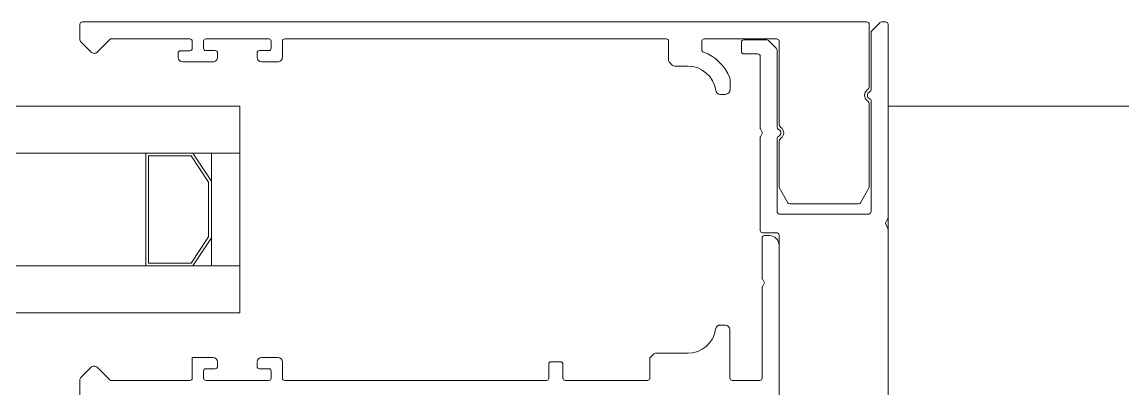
# Model space of a CAD drawing. Header units: centimetres. Extents: x 405464 to 563355, y 50011 to 66875.
# Drawn here: x 517907.39 to 517919.1, y 52347.27 to 52351.17 of the extents above; entities that cross this region are included whole.
import ezdxf
from ezdxf.enums import TextEntityAlignment as Align

# ---------------------------------------------------------------- set-up
doc = ezdxf.new("R2010")
doc.units = ezdxf.units.CM
doc.layers.get('0').update_dxf_attribs({"lineweight": 9})
for name, color, linetype, lineweight in [('0-KRCN-MİMARİ-220526', 8, 'Continuous', 9), ('A_Pencere Doğrama-Ex', 140, 'Continuous', 15), ('M00_Mahal_No$0$MH_Alan', 51, 'Continuous', 9), ('PN_Aluminyum', 150, 'Continuous', 15)]:
    doc.layers.add(name, color=color, linetype=linetype, lineweight=lineweight)
doc.styles.add('M00_Mahal_No$0$Kalin01', font='swissk.ttf')
doc.styles.add('M00_Mahal_No$0$Normal', font='swiss.ttf')
doc.styles.add('MAHAL', font='swissc.ttf')

# ---------------------------------------------------------------- blocks, each defined once
blk = doc.blocks.new('1_etap')
at = {"color": 8}
for p, q in [((1019.733, 31.614), (1019.733, 31.779)), ((1019.733, 31.614), (1019.733, 31.779)), ((1019.758, 31.804), (1028.108, 31.804)), ((1019.758, 31.804), (1028.108, 31.804)), ((1028.133, 31.779), (1028.133, 31.121)), ((1028.133, 31.779), (1028.133, 31.121)), ((1028.161, 31.711), (1028.246, 31.796)), ((1028.161, 31.711), (1028.246, 31.796)), ((1028.264, 31.804), (1028.308, 31.804)), ((1028.264, 31.804), (1028.308, 31.804)), ((1028.333, 31.779), (1028.333, 29.723)), ((1028.333, 31.779), (1028.333, 29.723)), ((1028.153, 31.084), (1028.153, 31.693)), ((1028.153, 31.084), (1028.153, 31.693)), ((1019.848, 31.486), (1019.74, 31.597)), ((1019.848, 31.486), (1019.74, 31.597)), ((1020.058, 31.624), (1019.919, 31.485)), ((1020.058, 31.624), (1019.919, 31.485)), ((1020.903, 31.624), (1020.058, 31.624)), ((1020.903, 31.624), (1020.058, 31.624)), ((1020.928, 31.523), (1020.928, 31.599)), ((1020.928, 31.523), (1020.928, 31.599)), ((1021.048, 31.599), (1021.048, 31.524)), ((1021.048, 31.599), (1021.048, 31.524)), ((1021.743, 31.624), (1021.073, 31.624)), ((1021.743, 31.624), (1021.073, 31.624)), ((1021.768, 31.524), (1021.768, 31.599)), ((1021.768, 31.524), (1021.768, 31.599)), ((1021.888, 31.599), (1021.888, 31.429)), ((1021.888, 31.599), (1021.888, 31.429)), ((1025.973, 31.624), (1021.913, 31.624)), ((1025.973, 31.624), (1021.913, 31.624)), ((1025.998, 31.394), (1025.998, 31.599)), ((1025.998, 31.394), (1025.998, 31.599)), ((1026.352, 31.599), (1026.352, 31.507)), ((1026.352, 31.599), (1026.352, 31.507)), ((1027.148, 31.624), (1026.377, 31.624)), ((1027.148, 31.624), (1026.377, 31.624)), ((1026.773, 31.489), (1026.773, 31.589)), ((1026.773, 31.489), (1026.773, 31.589)), ((1026.798, 31.614), (1027.043, 31.614)), ((1026.798, 31.614), (1027.043, 31.614)), ((1027.061, 31.606), (1027.146, 31.521)), ((1027.061, 31.606), (1027.146, 31.521)), ((1027.173, 30.721), (1027.173, 31.599)), ((1027.173, 30.721), (1027.173, 31.599)), ((1020.778, 31.429), (1020.778, 31.473)), ((1020.778, 31.429), (1020.778, 31.473)), ((1020.803, 31.498), (1020.903, 31.498)), ((1020.803, 31.498), (1020.903, 31.498)), ((1021.073, 31.499), (1021.173, 31.499)), ((1021.073, 31.499), (1021.173, 31.499)), ((1021.198, 31.474), (1021.198, 31.429)), ((1021.198, 31.474), (1021.198, 31.429)), ((1021.618, 31.429), (1021.618, 31.474)), ((1021.618, 31.429), (1021.618, 31.474)), ((1021.643, 31.499), (1021.743, 31.499)), ((1021.643, 31.499), (1021.743, 31.499)), ((1026.948, 31.464), (1026.798, 31.464)), ((1026.948, 31.464), (1026.798, 31.464)), ((1026.973, 30.678), (1026.973, 31.439)), ((1026.973, 30.678), (1026.973, 31.439)), ((1027.153, 31.503), (1027.153, 30.684)), ((1027.153, 31.503), (1027.153, 30.684)), ((1021.148, 31.379), (1020.828, 31.379)), ((1021.148, 31.379), (1020.828, 31.379)), ((1021.838, 31.379), (1021.668, 31.379)), ((1021.838, 31.379), (1021.668, 31.379)), ((1026.041, 31.341), (1026.006, 31.376)), ((1026.041, 31.341), (1026.006, 31.376)), ((1026.202, 31.334), (1026.059, 31.334)), ((1026.202, 31.334), (1026.059, 31.334)), ((1026.652, 31.191), (1026.652, 31.084)), ((1026.652, 31.191), (1026.652, 31.084)), ((1026.602, 31.034), (1026.549, 31.034)), ((1026.602, 31.034), (1026.549, 31.034)), ((1028.153, 29.786), (1028.153, 30.964)), ((1028.153, 29.786), (1028.153, 30.964)), ((1028.133, 30.926), (1028.133, 30.049)), ((1028.133, 30.926), (1028.133, 30.049)), ((1026.998, 30.624), (1026.976, 30.666)), ((1026.998, 30.624), (1026.976, 30.666)), ((1026.976, 30.583), (1026.998, 30.624)), ((1026.976, 30.583), (1026.998, 30.624)), ((1026.973, 29.586), (1026.973, 30.571)), ((1026.973, 29.586), (1026.973, 30.571)), ((1027.153, 30.564), (1027.153, 29.786)), ((1027.153, 30.564), (1027.153, 29.786)), ((1027.173, 30.049), (1027.173, 30.526)), ((1027.173, 30.049), (1027.173, 30.526)), ((1027.266, 29.881), (1027.177, 30.036)), ((1027.266, 29.881), (1027.177, 30.036)), ((1028.13, 30.036), (1028.041, 29.881)), ((1028.13, 30.036), (1028.041, 29.881)), ((1027.178, 29.761), (1028.128, 29.761)), ((1027.178, 29.761), (1028.128, 29.761)), ((1028.019, 29.869), (1027.288, 29.869)), ((1028.019, 29.869), (1027.288, 29.869)), ((1028.33, 29.712), (1028.31, 29.672)), ((1028.33, 29.712), (1028.31, 29.672)), ((1028.31, 29.649), (1028.33, 29.61)), ((1028.31, 29.649), (1028.33, 29.61)), ((1027.148, 29.561), (1026.998, 29.561)), ((1027.148, 29.561), (1026.998, 29.561)), ((1027.073, 29.531), (1027.018, 29.531)), ((1027.073, 29.531), (1027.018, 29.531)), ((1027.173, 24.03), (1027.173, 29.536)), ((1027.173, 24.03), (1027.173, 29.536)), ((1028.333, 29.598), (1028.333, 26.928)), ((1028.333, 29.598), (1028.333, 26.928)), ((1026.993, 29.506), (1026.993, 29.082)), ((1026.993, 29.506), (1026.993, 29.082)), ((1027.173, 24.204), (1027.173, 29.431)), ((1027.173, 24.204), (1027.173, 29.431)), ((1026.996, 29.071), (1027.018, 29.029)), ((1026.996, 29.071), (1027.018, 29.029)), ((1026.993, 28.976), (1026.993, 28.015)), ((1026.993, 28.976), (1026.993, 28.015)), ((1027.018, 29.029), (1026.996, 28.987)), ((1027.018, 29.029), (1026.996, 28.987)), ((1026.601, 28.58), (1026.548, 28.58)), ((1026.601, 28.58), (1026.548, 28.58)), ((1026.651, 28.015), (1026.651, 28.53)), ((1026.651, 28.015), (1026.651, 28.53)), ((1025.84, 28.273), (1025.805, 28.237)), ((1025.84, 28.273), (1025.805, 28.237)), ((1026.201, 28.28), (1025.858, 28.28)), ((1026.201, 28.28), (1025.858, 28.28)), ((1019.848, 28.128), (1019.74, 28.017)), ((1019.848, 28.128), (1019.74, 28.017)), ((1020.058, 27.99), (1019.919, 28.129)), ((1020.058, 27.99), (1019.919, 28.129)), ((1021.148, 28.236), (1020.928, 28.236)), ((1020.928, 28.236), (1020.928, 28.015)), ((1021.148, 28.236), (1020.928, 28.236)), ((1020.928, 28.236), (1020.928, 28.015)), ((1021.198, 28.14), (1021.198, 28.186)), ((1021.198, 28.14), (1021.198, 28.186)), ((1021.618, 28.185), (1021.618, 28.14)), ((1021.618, 28.185), (1021.618, 28.14)), ((1021.838, 28.235), (1021.668, 28.235)), ((1021.838, 28.235), (1021.668, 28.235)), ((1021.888, 28.015), (1021.888, 28.185)), ((1021.888, 28.015), (1021.888, 28.185)), ((1024.723, 28.165), (1024.723, 28.015)), ((1024.723, 28.165), (1024.723, 28.015)), ((1024.848, 28.19), (1024.748, 28.19)), ((1024.848, 28.19), (1024.748, 28.19)), ((1024.873, 28.015), (1024.873, 28.165)), ((1024.873, 28.015), (1024.873, 28.165)), ((1025.797, 28.22), (1025.797, 28.015)), ((1025.797, 28.22), (1025.797, 28.015)), ((1021.048, 28.015), (1021.048, 28.09)), ((1021.048, 28.015), (1021.048, 28.09)), ((1021.073, 28.115), (1021.173, 28.115)), ((1021.073, 28.115), (1021.173, 28.115)), ((1021.643, 28.115), (1021.743, 28.115)), ((1021.643, 28.115), (1021.743, 28.115)), ((1021.768, 28.09), (1021.768, 28.015)), ((1021.768, 28.09), (1021.768, 28.015)), ((1019.733, 27.999), (1019.733, 27.801)), ((1019.733, 27.999), (1019.733, 27.801)), ((1020.903, 27.99), (1020.058, 27.99)), ((1020.903, 27.99), (1020.058, 27.99)), ((1021.743, 27.99), (1021.073, 27.99)), ((1021.743, 27.99), (1021.073, 27.99)), ((1024.698, 27.99), (1021.913, 27.99)), ((1024.698, 27.99), (1021.913, 27.99)), ((1025.772, 27.99), (1024.898, 27.99)), ((1025.772, 27.99), (1024.898, 27.99)), ((1026.968, 27.99), (1026.676, 27.99)), ((1026.968, 27.99), (1026.676, 27.99))]:
    blk.add_line(p, q, dxfattribs=at)
for points in [[(718.567, 30.409), (1021.433, 30.409), (1021.433, 30.909), (718.567, 30.909)], [(1020.933, 29.209), (1021.133, 29.509), (1021.133, 30.109), (1020.933, 30.409), (1020.433, 30.409), (1020.433, 29.209)], [(1020.917, 29.239), (1021.103, 29.518), (1021.103, 30.1), (1020.917, 30.379), (1020.463, 30.379), (1020.463, 29.239)], [(1021.433, 30.409), (1021.133, 30.409), (1021.133, 29.209), (1021.433, 29.209)], [(718.567, 28.709), (1021.433, 28.709), (1021.433, 29.209), (718.567, 29.209)]]:
    blk.add_lwpolyline(points, close=True, dxfattribs=at)
for centre, radius, start, end in [((1019.758, 31.779), 0.025, 90, 180), ((1019.758, 31.779), 0.025, 90, 180), ((1028.108, 31.779), 0.025, 0, 90), ((1028.108, 31.779), 0.025, 0, 90), ((1028.264, 31.779), 0.025, 90, 135), ((1028.264, 31.779), 0.025, 90, 135), ((1028.308, 31.779), 0.025, 0, 90), ((1028.308, 31.779), 0.025, 0, 90), ((1028.178, 31.693), 0.025, 135, 180), ((1028.178, 31.693), 0.025, 135, 180), ((1019.758, 31.614), 0.025, 180, 224.029), ((1019.758, 31.614), 0.025, 180, 224.029), ((1020.903, 31.599), 0.025, 360, 90), ((1020.903, 31.599), 0.025, 360, 90), ((1020.903, 31.523), 0.025, 270, 0), ((1020.903, 31.523), 0.025, 270, 0), ((1021.073, 31.599), 0.025, 90, 180), ((1021.073, 31.599), 0.025, 90, 180), ((1021.073, 31.524), 0.025, 180, 270), ((1021.073, 31.524), 0.025, 180, 270), ((1021.743, 31.599), 0.025, 0, 90), ((1021.743, 31.599), 0.025, 0, 90), ((1021.743, 31.524), 0.025, 270, 0), ((1021.743, 31.524), 0.025, 270, 0), ((1021.913, 31.599), 0.025, 90, 180), ((1021.913, 31.599), 0.025, 90, 180), ((1025.973, 31.599), 0.025, 0, 90), ((1025.973, 31.599), 0.025, 0, 90), ((1026.377, 31.599), 0.025, 90.0078, 180), ((1026.377, 31.599), 0.025, 90.0078, 180), ((1026.798, 31.589), 0.025, 90, 180), ((1026.798, 31.589), 0.025, 90, 180), ((1027.043, 31.589), 0.025, 45, 90), ((1027.043, 31.589), 0.025, 45, 90), ((1027.128, 31.503), 0.025, 0, 45), ((1027.128, 31.503), 0.025, 0, 45), ((1027.148, 31.599), 0.025, 0, 90), ((1027.148, 31.599), 0.025, 0, 90), ((1019.884, 31.52), 0.05, 224.029, 315), ((1019.884, 31.52), 0.05, 224.029, 315), ((1020.803, 31.473), 0.025, 90, 180), ((1020.803, 31.473), 0.025, 90, 180), ((1020.828, 31.429), 0.05, 180, 270), ((1020.828, 31.429), 0.05, 180, 270), ((1021.148, 31.429), 0.05, 270, 0), ((1021.148, 31.429), 0.05, 270, 0), ((1021.173, 31.474), 0.025, 0, 90), ((1021.173, 31.474), 0.025, 0, 90), ((1021.643, 31.474), 0.025, 90, 180), ((1021.643, 31.474), 0.025, 90, 180), ((1021.668, 31.429), 0.05, 180, 270), ((1021.668, 31.429), 0.05, 180, 270), ((1021.838, 31.429), 0.05, 270, 0), ((1021.838, 31.429), 0.05, 270, 0), ((1026.377, 31.507), 0.025, 180, 249.7245), ((1026.377, 31.507), 0.025, 180, 249.7245), ((1026.202, 31.034), 0.48, 21.5289, 69.7245), ((1026.202, 31.034), 0.48, 21.5289, 69.7245), ((1026.798, 31.489), 0.025, 180, 270), ((1026.798, 31.489), 0.025, 180, 270), ((1026.948, 31.439), 0.025, 0, 90), ((1026.948, 31.439), 0.025, 0, 90), ((1026.023, 31.394), 0.025, 180, 225), ((1026.023, 31.394), 0.025, 180, 225), ((1026.059, 31.359), 0.025, 225, 270), ((1026.059, 31.359), 0.025, 225, 270), ((1026.202, 31.034), 0.3, 8.2132, 90), ((1026.202, 31.034), 0.3, 8.2132, 90), ((1026.602, 31.191), 0.05, 360, 21.5289), ((1026.602, 31.191), 0.05, 360, 21.5289), ((1026.549, 31.084), 0.05, 188.2132, 270), ((1026.549, 31.084), 0.05, 188.2132, 270), ((1026.602, 31.084), 0.05, 270, 0), ((1026.602, 31.084), 0.05, 270, 0), ((1028.153, 31.024), 0.07, 125.6853, 234.3147), ((1028.153, 31.024), 0.07, 125.6853, 234.3147), ((1028.083, 31.121), 0.05, 305.6853, 0), ((1028.083, 31.121), 0.05, 305.6853, 0), ((1028.153, 31.024), 0.04, 112.6199, 247.3801), ((1028.153, 31.024), 0.04, 112.6199, 247.3801), ((1028.128, 31.084), 0.025, 292.6199, 0), ((1028.128, 31.084), 0.025, 292.6199, 0), ((1028.083, 30.926), 0.05, 360, 54.3147), ((1028.083, 30.926), 0.05, 360, 54.3147), ((1028.128, 30.964), 0.025, 360, 67.3801), ((1028.128, 30.964), 0.025, 360, 67.3801), ((1027.223, 30.721), 0.05, 180, 234.3147), ((1027.223, 30.721), 0.05, 180, 234.3147), ((1026.998, 30.678), 0.025, 180, 208.0094), ((1026.998, 30.678), 0.025, 180, 208.0094), ((1026.998, 30.571), 0.025, 151.9906, 180), ((1026.998, 30.571), 0.025, 151.9906, 180), ((1027.178, 30.684), 0.025, 180, 247.3801), ((1027.178, 30.684), 0.025, 180, 247.3801), ((1027.178, 30.564), 0.025, 112.6199, 180), ((1027.178, 30.564), 0.025, 112.6199, 180), ((1027.153, 30.624), 0.04, 292.6199, 67.3801), ((1027.153, 30.624), 0.04, 292.6199, 67.3801), ((1027.153, 30.624), 0.07, 305.6853, 54.3147), ((1027.153, 30.624), 0.07, 305.6853, 54.3147), ((1027.223, 30.526), 0.05, 125.6853, 180), ((1027.223, 30.526), 0.05, 125.6853, 180), ((1027.198, 30.049), 0.025, 180, 210), ((1027.198, 30.049), 0.025, 180, 210), ((1028.108, 30.049), 0.025, 330, 0), ((1028.108, 30.049), 0.025, 330, 0), ((1027.288, 29.894), 0.025, 210, 270), ((1027.288, 29.894), 0.025, 210, 270), ((1028.019, 29.894), 0.025, 270, 330), ((1028.019, 29.894), 0.025, 270, 330), ((1027.178, 29.786), 0.025, 180, 270), ((1027.178, 29.786), 0.025, 180, 270), ((1028.128, 29.786), 0.025, 270, 0), ((1028.128, 29.786), 0.025, 270, 0), ((1028.332, 29.661), 0.025, 152, 208), ((1028.332, 29.661), 0.025, 152, 208), ((1028.308, 29.723), 0.025, 332, 360), ((1028.308, 29.723), 0.025, 332, 360), ((1026.998, 29.586), 0.025, 180, 270), ((1026.998, 29.586), 0.025, 180, 270), ((1027.018, 29.506), 0.025, 90, 180), ((1027.018, 29.506), 0.025, 90, 180), ((1027.073, 29.431), 0.1, 0, 90), ((1027.073, 29.431), 0.1, 0, 90), ((1027.148, 29.536), 0.025, 0, 90), ((1027.148, 29.536), 0.025, 0, 90), ((1028.308, 29.598), 0.025, 0, 28), ((1028.308, 29.598), 0.025, 0, 28), ((1027.018, 29.082), 0.025, 180, 208), ((1027.018, 29.082), 0.025, 180, 208), ((1027.018, 28.976), 0.025, 152, 180), ((1027.018, 28.976), 0.025, 152, 180), ((1026.201, 28.58), 0.3, 270, 351.7868), ((1026.201, 28.58), 0.3, 270, 351.7868), ((1026.548, 28.53), 0.05, 90, 171.7868), ((1026.548, 28.53), 0.05, 90, 171.7868), ((1026.601, 28.53), 0.05, 0, 90), ((1026.601, 28.53), 0.05, 0, 90), ((1025.858, 28.255), 0.025, 90, 135), ((1025.858, 28.255), 0.025, 90, 135), ((1019.883, 28.093), 0.05, 45, 135.971), ((1019.883, 28.093), 0.05, 45, 135.971), ((1021.148, 28.186), 0.05, 0, 90), ((1021.148, 28.186), 0.05, 0, 90), ((1021.173, 28.14), 0.025, 270, 0), ((1021.173, 28.14), 0.025, 270, 0), ((1021.668, 28.185), 0.05, 90, 180), ((1021.668, 28.185), 0.05, 90, 180), ((1021.643, 28.14), 0.025, 180, 270), ((1021.643, 28.14), 0.025, 180, 270), ((1021.838, 28.185), 0.05, 0, 90), ((1021.838, 28.185), 0.05, 0, 90), ((1024.748, 28.165), 0.025, 90, 180), ((1024.748, 28.165), 0.025, 90, 180), ((1024.848, 28.165), 0.025, 0, 90), ((1024.848, 28.165), 0.025, 0, 90), ((1025.822, 28.22), 0.025, 135, 180), ((1025.822, 28.22), 0.025, 135, 180), ((1019.758, 27.999), 0.025, 135.971, 180), ((1019.758, 27.999), 0.025, 135.971, 180), ((1020.903, 28.015), 0.025, 270.0125, 360), ((1020.903, 28.015), 0.025, 270.0125, 360), ((1021.073, 28.09), 0.025, 90, 180), ((1021.073, 28.09), 0.025, 90, 180), ((1021.073, 28.015), 0.025, 180, 270), ((1021.073, 28.015), 0.025, 180, 270), ((1021.743, 28.09), 0.025, 0, 90), ((1021.743, 28.09), 0.025, 0, 90), ((1021.743, 28.015), 0.025, 270, 0), ((1021.743, 28.015), 0.025, 270, 0), ((1021.913, 28.015), 0.025, 180, 270), ((1021.913, 28.015), 0.025, 180, 270), ((1024.698, 28.015), 0.025, 270, 0), ((1024.698, 28.015), 0.025, 270, 0), ((1024.898, 28.015), 0.025, 180, 270), ((1024.898, 28.015), 0.025, 180, 270), ((1025.772, 28.015), 0.025, 270, 0), ((1025.772, 28.015), 0.025, 270, 0), ((1026.676, 28.015), 0.025, 180, 270), ((1026.676, 28.015), 0.025, 180, 270), ((1026.968, 28.015), 0.025, 270, 0), ((1026.968, 28.015), 0.025, 270, 0)]:
    blk.add_arc(centre, radius, start, end, dxfattribs=at)
at = {"layer": 'PN_Aluminyum', "color": 8}
blk.add_lwpolyline([(1028.333, 20.909), (1033.333, 20.909), (1033.333, 30.909), (1028.333, 30.909)], close=True, dxfattribs=at)
at = {"color": 8, "linetype": 'ByBlock', "lineweight": -2}
for tag, height, style, p in [('MAHALNO', 15.68, 'M00_Mahal_No$0$Kalin01', (-1403.518, 5182.999, -22.72)), ('MAHALADI', 25.088, 'M00_Mahal_No$0$Normal', (-1403.518, 5151.639, -22.72)), ('MAHALNO', 9.8, 'M00_Mahal_No$0$Kalin01', (-1049.836, 5038.219)), ('MAHALADI', 15.68, 'M00_Mahal_No$0$Normal', (-1049.836, 5018.619)), ('MAHALNO', 19.6, 'M00_Mahal_No$0$Kalin01', (585.191, 4515.867)), ('MAHALADI', 31.36, 'M00_Mahal_No$0$Normal', (585.191, 4476.667)), ('MAHALNO', 19.6, 'M00_Mahal_No$0$Kalin01', (543.648, 3917.935)), ('MAHALADI', 31.36, 'M00_Mahal_No$0$Normal', (543.648, 3878.735)), ('MAHALNO', 19.6, 'M00_Mahal_No$0$Kalin01', (175.42, 3438.172)), ('MAHALADI', 31.36, 'M00_Mahal_No$0$Normal', (175.42, 3398.972)), ('MAHALNO', 15.68, 'M00_Mahal_No$0$Kalin01', (662.5, 3278.679)), ('MAHALADI', 25.088, 'M00_Mahal_No$0$Normal', (662.5, 3247.319)), ('MAHALNO', 9.8, 'M00_Mahal_No$0$Kalin01', (928.42, 2524.929)), ('MAHALADI', 15.68, 'M00_Mahal_No$0$Normal', (928.42, 2505.329)), ('MAHALNO', 19.6, 'M00_Mahal_No$0$Kalin01', (683.014, 1295.866)), ('MAHALADI', 31.36, 'M00_Mahal_No$0$Normal', (683.014, 1256.666))]:
    blk.add_attdef(tag, text='', height=height, dxfattribs=dict(at, style=style)).set_placement(p, align=Align.MIDDLE_CENTER)
at = {"layer": 'A_Pencere Doğrama-Ex', "color": 8, "style": 'MAHAL'}
for p in [(163.408, 4608.463), (585.696, 4362.453), (584.071, 3781.103), (404.743, 3207.042), (477.619, 2356.773), (647.127, 1093.283), (160.829, 91.106)]:
    blk.add_attdef('KOT', p, '', height=10, dxfattribs=at)
at = {"layer": 'M00_Mahal_No$0$MH_Alan', "color": 8, "style": 'M00_Mahal_No$0$Normal'}
for height, p in [(25.088, (-1403.518, 5114.007, -22.72)), (15.68, (-1049.836, 4995.099)), (31.36, (585.191, 4429.627)), (31.36, (543.648, 3831.695)), (31.36, (175.42, 3351.932)), (25.088, (662.5, 3209.687)), (15.68, (928.42, 2481.809)), (31.36, (683.014, 1209.626))]:
    blk.add_attdef('ALAN', text='', height=height, dxfattribs=at).set_placement(p, align=Align.MIDDLE_CENTER)
blk = doc.blocks.new('A$C9e52caec')
at = {"color": 8}
blk.add_blockref('1_etap', (12530, 57), dxfattribs=at)

msp = doc.modelspace()

# ---------------------------------------------------------------- block references
at = {"layer": '0-KRCN-MİMARİ-220526', "rotation": 359.999999999997}
msp.add_blockref('A$C9e52caec', (504358.269, 52262.368, 73.999), dxfattribs=at)

doc.saveas('drawing.dxf')
